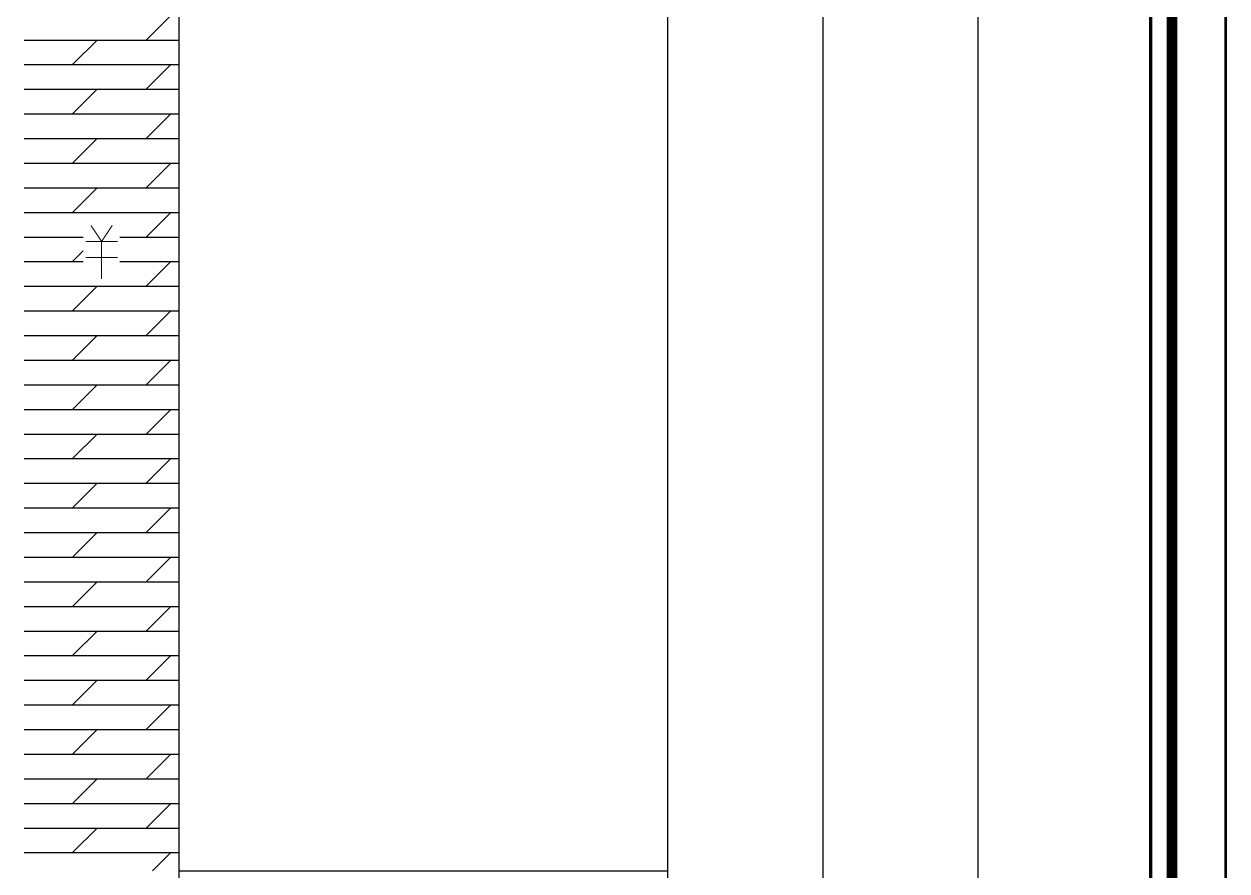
# Model space of a CAD drawing. Header units: millimetres. Extents: x 1264 to 9491, y 619 to 916.
# Drawn here: x 2921.1 to 3033.4, y 688.3 to 767.4 of the extents above; entities that cross this region are included whole.
import ezdxf

# ---------------------------------------------------------------- set-up
doc = ezdxf.new("R2010")
doc.units = ezdxf.units.MM

# ---------------------------------------------------------------- blocks, each defined once
blk = doc.blocks.new('FH_ZHONG.dwg', base_point=(0, 0.03))
blk.add_wipeout([(-1.7, -2.67), (1.7, -2.67), (1.7, 2.73), (-1.7, 2.73)])
at = {"color": 7, "const_width": 0.1}
for points in [[(-1, 2.53), (0, 1.03), (1, 2.53)], [(-1.5, 1.03), (1.5, 1.03)], [(0, 1.03), (0, -2.47)], [(-1.5, -0.47), (1.5, -0.47)]]:
    blk.add_lwpolyline(points, dxfattribs=at)
blk = doc.blocks.new('柱状图图框模板-(昇龙标准).dwg7', base_point=(27, 229))
for points, const_width in [([(0, 0), (210, 0), (210, 297), (0, 297)], 0.25), ([(25, 5), (205, 5), (205, 292), (25, 292)], 1), ([(27, 265), (203, 265), (203, 17), (27, 17)], 0.3)]:
    blk.add_lwpolyline(points, close=True, dxfattribs=dict(const_width=const_width))

msp = doc.modelspace()

# ---------------------------------------------------------------- hatches: boundary and pattern name
at = {"linetype": 'Continuous'}
h = msp.add_hatch(dxfattribs=at)
h.set_pattern_fill('GKNHY1', scale=0.5, style=0, pattern_type=2)
h.set_pattern_definition([(0, (0, 0), (0, 2.3), []), (45, (0, 0), (4e-16, 4.5999997), [3.252691, -6.505382])])
h.paths.add_polyline_path([(2921.09, 688.29), (2935.58, 688.29), (2935.58, 803.89), (2921.09, 803.89)])

# ---------------------------------------------------------------- linework, layer by layer
at = {"color": 0}
for points in [[(2935.58, 635.89), (2935.58, 819.89)], [(2935.58, 635.89), (2935.58, 819.89)], [(2981.21, 635.89), (2981.21, 819.89)], [(2981.21, 635.89), (2981.21, 819.89)], [(2995.69, 635.89), (2995.69, 819.89)], [(2995.69, 635.89), (2995.69, 819.89)], [(3010.18, 635.89), (3010.18, 819.89)], [(3010.18, 635.89), (3010.18, 819.89)], [(3026.27, 635.89), (3026.27, 819.89)], [(2935.58, 688.29), (2935.58, 803.89)], [(2981.21, 688.29), (2981.21, 803.89)], [(2935.58, 688.29), (2981.21, 688.29)]]:
    msp.add_lwpolyline(points, dxfattribs=at)

# ---------------------------------------------------------------- next in the draw order: block references
msp.add_blockref('FH_ZHONG.dwg', (2928.33, 746.09))

# ---------------------------------------------------------------- next in the draw order: block references
msp.add_blockref('柱状图图框模板-(昇龙标准).dwg7', (2850.27, 847.89))

doc.saveas('drawing.dxf')
